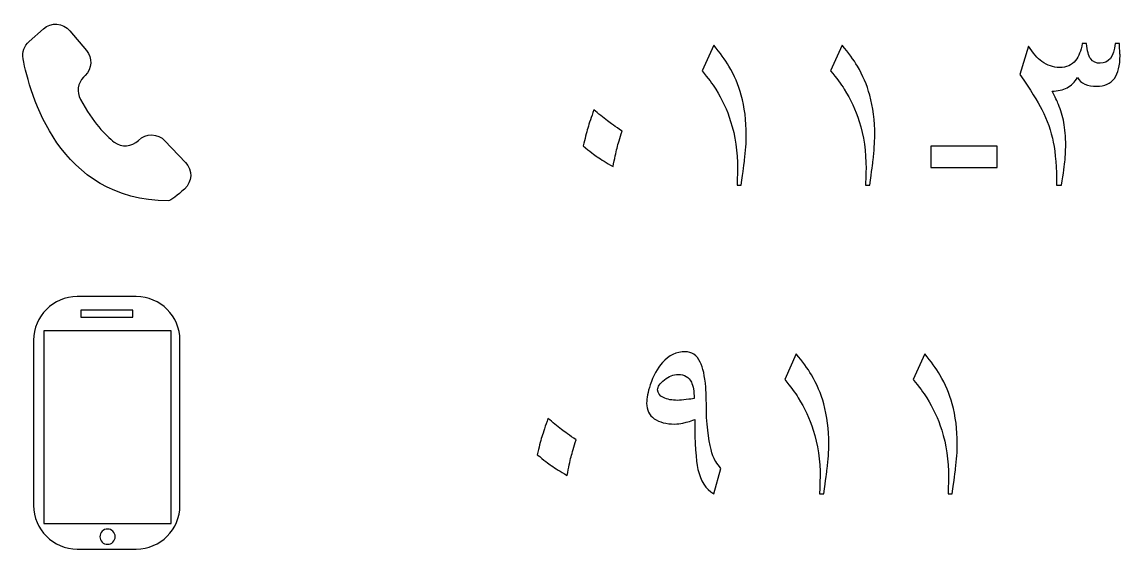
# Model space of a CAD drawing. Header units: millimetres. Extents: x -65 to 70, y -38 to 32.
# Drawn here: x 9.02 to 40.48, y -21.06 to -5.95 of the extents above; entities that cross this region are included whole.
import ezdxf

# ---------------------------------------------------------------- set-up
doc = ezdxf.new("R2010")
doc.units = ezdxf.units.MM
doc.header["$MEASUREMENT"] = 0
doc.layers.add('Layer 1', color=7, linetype='Continuous')

msp = doc.modelspace()

# ---------------------------------------------------------------- linework, layer by layer
at = {"layer": 'Layer 1', "color": 250}
for points, knots in [([(10.7887, -7.5347), (10.7887, -7.5347), (10.8351, -7.489), (10.8351, -7.489), (11.032, -7.2948), (11.0469, -6.9818), (10.8678, -6.7707), (10.8678, -6.7707), (10.3924, -6.2063), (10.3924, -6.2063), (10.2004, -5.9794), (9.8602, -5.9544), (9.6378, -6.1502), (9.6378, -6.1502), (9.2284, -6.5109), (9.2284, -6.5109), (9.0877, -6.6348), (9.0237, -6.8225), (9.0585, -7.0074), (9.2434, -7.9994), (10.0707, -11.0753), (13.2146, -11.0753), (13.2854, -11.0753), (13.4881, -10.9113), (13.6793, -10.7413), (13.9032, -10.5413), (13.918, -10.1968), (13.7115, -9.9799), (13.7115, -9.9799), (13.119, -9.357), (13.119, -9.357), (12.9144, -9.1415), (12.5718, -9.137), (12.3613, -9.3477), (12.1736, -9.5354), (11.8778, -9.5567), (11.6667, -9.3962), (11.4125, -9.2029), (11.0671, -8.8427), (10.698, -8.1727), (10.5831, -7.9641), (10.6191, -7.7015), (10.7887, -7.5347)], [0, 0, 0, 0, 0.0714286, 0.0714286, 0.0714286, 0.1428571, 0.1428571, 0.1428571, 0.2142857, 0.2142857, 0.2142857, 0.2857143, 0.2857143, 0.2857143, 0.3571429, 0.3571429, 0.3571429, 0.4285714, 0.4285714, 0.4285714, 0.5, 0.5, 0.5, 0.5714286, 0.5714286, 0.5714286, 0.6428571, 0.6428571, 0.6428571, 0.7142857, 0.7142857, 0.7142857, 0.7857143, 0.7857143, 0.7857143, 0.8571429, 0.8571429, 0.8571429, 0.9285714, 0.9285714, 0.9285714, 1, 1, 1, 1]), ([(40.48, -6.917), (40.48, -7.2028), (40.4252, -7.4199), (40.3166, -7.5704), (40.207, -7.7208), (40.0402, -7.7967), (39.8127, -7.7967), (39.682, -7.7967), (39.5689, -7.7757), (39.472, -7.7349), (39.3763, -7.694), (39.3052, -7.6322), (39.2585, -7.5481), (39.1815, -7.6765), (39.0824, -7.7734), (38.9633, -7.8387), (38.8444, -7.904), (38.7009, -7.9367), (38.5341, -7.9367), (38.6193, -8.1023), (38.6799, -8.2307), (38.716, -8.3193), (38.7826, -8.4804), (38.8338, -8.653), (38.8701, -8.835), (38.9051, -9.017), (38.9237, -9.2374), (38.9237, -9.4942), (38.9237, -9.6376), (38.9167, -9.7764), (38.9039, -9.9094), (38.8922, -10.0425), (38.8584, -10.2828), (38.8035, -10.6316), (38.8035, -10.6316), (38.6636, -10.6316), (38.6636, -10.6316), (38.6636, -10.1312), (38.6321, -9.7204), (38.5679, -9.3997), (38.5037, -9.0789), (38.394, -8.7673), (38.2389, -8.464), (38.1211, -8.2342), (37.9123, -7.8994), (37.6135, -7.4607), (37.6135, -7.4607), (37.8621, -6.6487), (37.8621, -6.6487), (37.9799, -6.8435), (38.1071, -6.9917), (38.2435, -7.0908), (38.3964, -7.2017), (38.5655, -7.2577), (38.751, -7.2577), (38.9447, -7.2577), (39.0952, -7.1912), (39.2049, -7.0582), (39.297, -6.9438), (39.3624, -6.7817), (39.3985, -6.5717), (39.3985, -6.5717), (39.5175, -6.5717), (39.5175, -6.5717), (39.5362, -6.7817), (39.577, -6.9275), (39.6412, -7.0127), (39.7054, -7.0967), (39.7964, -7.1387), (39.9153, -7.1387), (40.1545, -7.1387), (40.298, -6.9497), (40.3435, -6.5717), (40.3435, -6.5717), (40.4625, -6.5717), (40.4625, -6.5717), (40.4625, -6.6218), (40.4649, -6.6884), (40.4707, -6.7723), (40.4766, -6.8552), (40.48, -6.9031), (40.48, -6.917)], [0, 0, 0, 0, 0.037037, 0.037037, 0.037037, 0.0740741, 0.0740741, 0.0740741, 0.1111111, 0.1111111, 0.1111111, 0.1481481, 0.1481481, 0.1481481, 0.1851852, 0.1851852, 0.1851852, 0.2222222, 0.2222222, 0.2222222, 0.2592593, 0.2592593, 0.2592593, 0.2962963, 0.2962963, 0.2962963, 0.3333333, 0.3333333, 0.3333333, 0.3703704, 0.3703704, 0.3703704, 0.4074074, 0.4074074, 0.4074074, 0.4444444, 0.4444444, 0.4444444, 0.4814815, 0.4814815, 0.4814815, 0.5185185, 0.5185185, 0.5185185, 0.5555556, 0.5555556, 0.5555556, 0.5925926, 0.5925926, 0.5925926, 0.6296296, 0.6296296, 0.6296296, 0.6666667, 0.6666667, 0.6666667, 0.7037037, 0.7037037, 0.7037037, 0.7407407, 0.7407407, 0.7407407, 0.7777778, 0.7777778, 0.7777778, 0.8148148, 0.8148148, 0.8148148, 0.8518519, 0.8518519, 0.8518519, 0.8888889, 0.8888889, 0.8888889, 0.9259259, 0.9259259, 0.9259259, 0.962963, 0.962963, 0.962963, 1, 1, 1, 1]), ([(29.7725, -9.2036), (29.7725, -9.409), (29.7562, -9.6469), (29.7247, -9.9176), (29.7177, -9.9842), (29.6862, -10.2222), (29.6291, -10.6316), (29.6291, -10.6316), (29.51, -10.6316), (29.51, -10.6316), (29.51, -10.5768), (29.5147, -10.4181), (29.524, -10.1568), (29.524, -9.6726), (29.4576, -9.2212), (29.3257, -8.8023), (29.2219, -8.4757), (29.0807, -8.17), (28.8998, -7.8819), (28.8089, -7.736), (28.6782, -7.561), (28.5091, -7.3557), (28.5091, -7.3557), (28.8416, -6.6207), (28.8416, -6.6207), (29.0224, -6.8365), (29.167, -7.0372), (29.2767, -7.2216), (29.4319, -7.4841), (29.5497, -7.7605), (29.6291, -8.0521), (29.7247, -8.3987), (29.7725, -8.7825), (29.7725, -9.2036)], [0, 0, 0, 0, 0.0909091, 0.0909091, 0.0909091, 0.1818182, 0.1818182, 0.1818182, 0.2727273, 0.2727273, 0.2727273, 0.3636364, 0.3636364, 0.3636364, 0.4545455, 0.4545455, 0.4545455, 0.5454545, 0.5454545, 0.5454545, 0.6363636, 0.6363636, 0.6363636, 0.7272727, 0.7272727, 0.7272727, 0.8181818, 0.8181818, 0.8181818, 0.9090909, 0.9090909, 0.9090909, 1, 1, 1, 1]), ([(33.4533, -9.2036), (33.4533, -9.409), (33.437, -9.6469), (33.4055, -9.9176), (33.3984, -9.9842), (33.367, -10.2222), (33.3098, -10.6316), (33.3098, -10.6316), (33.1908, -10.6316), (33.1908, -10.6316), (33.1908, -10.5768), (33.1955, -10.4181), (33.2048, -10.1568), (33.2048, -9.6726), (33.1383, -9.2212), (33.0065, -8.8023), (32.9026, -8.4757), (32.7614, -8.17), (32.5806, -7.8819), (32.4896, -7.736), (32.359, -7.561), (32.1898, -7.3557), (32.1898, -7.3557), (32.5223, -6.6207), (32.5223, -6.6207), (32.7032, -6.8365), (32.8478, -7.0372), (32.9575, -7.2216), (33.1127, -7.4841), (33.2304, -7.7605), (33.3098, -8.0521), (33.4055, -8.3987), (33.4533, -8.7825), (33.4533, -9.2036)], [0, 0, 0, 0, 0.0909091, 0.0909091, 0.0909091, 0.1818182, 0.1818182, 0.1818182, 0.2727273, 0.2727273, 0.2727273, 0.3636364, 0.3636364, 0.3636364, 0.4545455, 0.4545455, 0.4545455, 0.5454545, 0.5454545, 0.5454545, 0.6363636, 0.6363636, 0.6363636, 0.7272727, 0.7272727, 0.7272727, 0.8181818, 0.8181818, 0.8181818, 0.9090909, 0.9090909, 0.9090909, 1, 1, 1, 1]), ([(26.2142, -9.0869), (26.1501, -9.2853), (26.1022, -9.4463), (26.0708, -9.5699), (26.0381, -9.6925), (26.0008, -9.8698), (25.9576, -10.0996), (25.764, -9.99), (25.6111, -9.8966), (25.5026, -9.8196), (25.4291, -9.7671), (25.295, -9.6633), (25.1013, -9.5081), (25.1491, -9.3005), (25.1934, -9.1301), (25.2332, -8.9948), (25.2728, -8.8607), (25.3323, -8.6856), (25.4093, -8.4687), (25.5376, -8.5807), (25.6659, -8.6869), (25.7966, -8.7872), (25.8829, -8.8525), (26.0229, -8.9528), (26.2142, -9.0869)], [0, 0, 0, 0, 0.125, 0.125, 0.125, 0.25, 0.25, 0.25, 0.375, 0.375, 0.375, 0.5, 0.5, 0.5, 0.625, 0.625, 0.625, 0.75, 0.75, 0.75, 0.875, 0.875, 0.875, 1, 1, 1, 1]), ([(35.0586, -10.1276), (35.0586, -10.1276), (35.0586, -9.5116), (35.0586, -9.5116), (35.0586, -9.5116), (36.9626, -9.5116), (36.9626, -9.5116), (36.9626, -9.5116), (36.9626, -10.1276), (36.9626, -10.1276), (36.9626, -10.1276), (35.0586, -10.1276), (35.0586, -10.1276)], [0, 0, 0, 0, 0.25, 0.25, 0.25, 0.5, 0.5, 0.5, 0.75, 0.75, 0.75, 1, 1, 1, 1]), ([(12.2985, -21.0565), (12.2985, -21.0565), (10.6074, -21.0565), (10.6074, -21.0565), (9.9167, -21.0565), (9.3565, -20.4958), (9.3565, -19.8052), (9.3565, -19.8052), (9.3565, -15.0746), (9.3565, -15.0746), (9.3565, -14.3828), (9.9167, -13.823), (10.6074, -13.823), (10.6074, -13.823), (12.2985, -13.823), (12.2985, -13.823), (12.9896, -13.823), (13.5497, -14.3828), (13.5497, -15.0746), (13.5497, -15.0746), (13.5497, -19.8052), (13.5497, -19.8052), (13.5497, -20.4958), (12.9896, -21.0565), (12.2985, -21.0565)], [0, 0, 0, 0, 0.125, 0.125, 0.125, 0.25, 0.25, 0.25, 0.375, 0.375, 0.375, 0.5, 0.5, 0.5, 0.625, 0.625, 0.625, 0.75, 0.75, 0.75, 0.875, 0.875, 0.875, 1, 1, 1, 1]), ([(12.1982, -14.4172), (12.1982, -14.4172), (10.7077, -14.4172), (10.7077, -14.4172), (10.7077, -14.4172), (10.7077, -14.2164), (10.7077, -14.2164), (10.7077, -14.2164), (12.1982, -14.2164), (12.1982, -14.2164), (12.1982, -14.2164), (12.1982, -14.4172), (12.1982, -14.4172)], [0, 0, 0, 0, 0.25, 0.25, 0.25, 0.5, 0.5, 0.5, 0.75, 0.75, 0.75, 1, 1, 1, 1]), ([(13.2958, -20.329), (13.2958, -20.329), (9.6548, -20.329), (9.6548, -20.329), (9.6548, -20.329), (9.6548, -14.807), (9.6548, -14.807), (9.6548, -14.807), (13.2958, -14.807), (13.2958, -14.807), (13.2958, -14.807), (13.2958, -20.329), (13.2958, -20.329)], [0, 0, 0, 0, 0.25, 0.25, 0.25, 0.5, 0.5, 0.5, 0.75, 0.75, 0.75, 1, 1, 1, 1]), ([(29.0473, -18.7489), (29.0473, -18.7489), (28.8408, -19.4769), (28.8408, -19.4769), (28.6122, -19.3381), (28.4605, -19.1047), (28.3882, -18.7769), (28.3287, -18.5074), (28.2983, -18.0302), (28.2983, -17.3443), (28.1444, -17.3991), (28.03, -17.4352), (27.953, -17.4505), (27.876, -17.4667), (27.8002, -17.4749), (27.7255, -17.4749), (27.4794, -17.4749), (27.2834, -17.4235), (27.1376, -17.321), (26.9917, -17.2183), (26.9194, -17.0713), (26.9194, -16.8788), (26.9194, -16.7376), (26.9532, -16.5626), (27.0209, -16.3549), (27.1072, -16.0901), (27.2239, -15.8766), (27.3686, -15.7145), (27.5541, -15.5068), (27.7734, -15.403), (28.0254, -15.403), (28.2132, -15.403), (28.3567, -15.5022), (28.4535, -15.7005), (28.5329, -15.8603), (28.5854, -16.0983), (28.611, -16.4157), (28.6262, -16.6116), (28.6343, -16.9009), (28.6343, -17.2847), (28.6799, -17.8097), (28.7405, -18.1772), (28.8175, -18.3896), (28.8514, -18.4829), (28.9283, -18.6031), (29.0473, -18.7489)], [0, 0, 0, 0, 0.0666667, 0.0666667, 0.0666667, 0.1333333, 0.1333333, 0.1333333, 0.2, 0.2, 0.2, 0.2666667, 0.2666667, 0.2666667, 0.3333333, 0.3333333, 0.3333333, 0.4, 0.4, 0.4, 0.4666667, 0.4666667, 0.4666667, 0.5333333, 0.5333333, 0.5333333, 0.6, 0.6, 0.6, 0.6666667, 0.6666667, 0.6666667, 0.7333333, 0.7333333, 0.7333333, 0.8, 0.8, 0.8, 0.8666667, 0.8666667, 0.8666667, 0.9333333, 0.9333333, 0.9333333, 1, 1, 1, 1]), ([(32.1366, -18.0489), (32.1366, -18.2542), (32.1203, -18.4922), (32.0888, -18.7629), (32.0818, -18.8294), (32.0503, -19.0674), (31.9932, -19.4769), (31.9932, -19.4769), (31.8741, -19.4769), (31.8741, -19.4769), (31.8741, -19.422), (31.8788, -19.2634), (31.8881, -19.0021), (31.8881, -18.5179), (31.8217, -18.0665), (31.6898, -17.6475), (31.586, -17.321), (31.4448, -17.0153), (31.2639, -16.7271), (31.173, -16.5813), (31.0423, -16.4062), (30.8732, -16.201), (30.8732, -16.201), (31.2057, -15.4659), (31.2057, -15.4659), (31.3865, -15.6818), (31.5311, -15.8825), (31.6408, -16.0668), (31.796, -16.3293), (31.9138, -16.6058), (31.9932, -16.8974), (32.0888, -17.244), (32.1366, -17.6278), (32.1366, -18.0489)], [0, 0, 0, 0, 0.0909091, 0.0909091, 0.0909091, 0.1818182, 0.1818182, 0.1818182, 0.2727273, 0.2727273, 0.2727273, 0.3636364, 0.3636364, 0.3636364, 0.4545455, 0.4545455, 0.4545455, 0.5454545, 0.5454545, 0.5454545, 0.6363636, 0.6363636, 0.6363636, 0.7272727, 0.7272727, 0.7272727, 0.8181818, 0.8181818, 0.8181818, 0.9090909, 0.9090909, 0.9090909, 1, 1, 1, 1]), ([(35.8174, -18.0489), (35.8174, -18.2542), (35.8011, -18.4922), (35.7696, -18.7629), (35.7625, -18.8294), (35.7311, -19.0674), (35.6739, -19.4769), (35.6739, -19.4769), (35.5549, -19.4769), (35.5549, -19.4769), (35.5549, -19.422), (35.5596, -19.2634), (35.5689, -19.0021), (35.5689, -18.5179), (35.5024, -18.0665), (35.3705, -17.6475), (35.2667, -17.321), (35.1255, -17.0153), (34.9447, -16.7271), (34.8537, -16.5813), (34.7231, -16.4062), (34.5539, -16.201), (34.5539, -16.201), (34.8864, -15.4659), (34.8864, -15.4659), (35.0673, -15.6818), (35.2119, -15.8825), (35.3216, -16.0668), (35.4768, -16.3293), (35.5945, -16.6058), (35.6739, -16.8974), (35.7696, -17.244), (35.8174, -17.6278), (35.8174, -18.0489)], [0, 0, 0, 0, 0.0909091, 0.0909091, 0.0909091, 0.1818182, 0.1818182, 0.1818182, 0.2727273, 0.2727273, 0.2727273, 0.3636364, 0.3636364, 0.3636364, 0.4545455, 0.4545455, 0.4545455, 0.5454545, 0.5454545, 0.5454545, 0.6363636, 0.6363636, 0.6363636, 0.7272727, 0.7272727, 0.7272727, 0.8181818, 0.8181818, 0.8181818, 0.9090909, 0.9090909, 0.9090909, 1, 1, 1, 1]), ([(28.2773, -16.7446), (28.2773, -16.537), (28.2517, -16.3794), (28.1992, -16.2733), (28.1281, -16.1275), (28.0021, -16.054), (27.8213, -16.054), (27.6847, -16.054), (27.5528, -16.1053), (27.4257, -16.2079), (27.2985, -16.3106), (27.2343, -16.4062), (27.2343, -16.4949), (27.2343, -16.5906), (27.2903, -16.6652), (27.4012, -16.7178), (27.5132, -16.7703), (27.6474, -16.796), (27.8072, -16.796), (27.8749, -16.796), (27.9577, -16.7889), (28.0557, -16.7749), (28.1537, -16.7621), (28.2272, -16.7515), (28.2773, -16.7446)], [0, 0, 0, 0, 0.125, 0.125, 0.125, 0.25, 0.25, 0.25, 0.375, 0.375, 0.375, 0.5, 0.5, 0.5, 0.625, 0.625, 0.625, 0.75, 0.75, 0.75, 0.875, 0.875, 0.875, 1, 1, 1, 1]), ([(24.8976, -17.9322), (24.8334, -18.1305), (24.7856, -18.2916), (24.7541, -18.4152), (24.7214, -18.5377), (24.6841, -18.7151), (24.641, -18.9449), (24.4473, -18.8352), (24.2944, -18.7419), (24.1859, -18.6649), (24.1124, -18.6124), (23.9783, -18.5086), (23.7846, -18.3534), (23.8324, -18.1457), (23.8767, -17.9754), (23.9165, -17.8401), (23.9561, -17.7059), (24.0157, -17.5309), (24.0927, -17.3139), (24.2209, -17.4259), (24.3493, -17.5321), (24.4799, -17.6324), (24.5662, -17.6977), (24.7063, -17.798), (24.8976, -17.9322)], [0, 0, 0, 0, 0.125, 0.125, 0.125, 0.25, 0.25, 0.25, 0.375, 0.375, 0.375, 0.5, 0.5, 0.5, 0.625, 0.625, 0.625, 0.75, 0.75, 0.75, 0.875, 0.875, 0.875, 1, 1, 1, 1]), ([(11.694, -20.702), (11.694, -20.8232), (11.5959, -20.9208), (11.4755, -20.9208), (11.3545, -20.9208), (11.2563, -20.8232), (11.2563, -20.702), (11.2563, -20.5815), (11.3545, -20.4839), (11.4755, -20.4839), (11.5959, -20.4839), (11.694, -20.5815), (11.694, -20.702)], [0, 0, 0, 0, 0.25, 0.25, 0.25, 0.5, 0.5, 0.5, 0.75, 0.75, 0.75, 1, 1, 1, 1])]:
    msp.add_open_spline(points, degree=3, knots=knots, dxfattribs=at)

doc.saveas('drawing.dxf')
